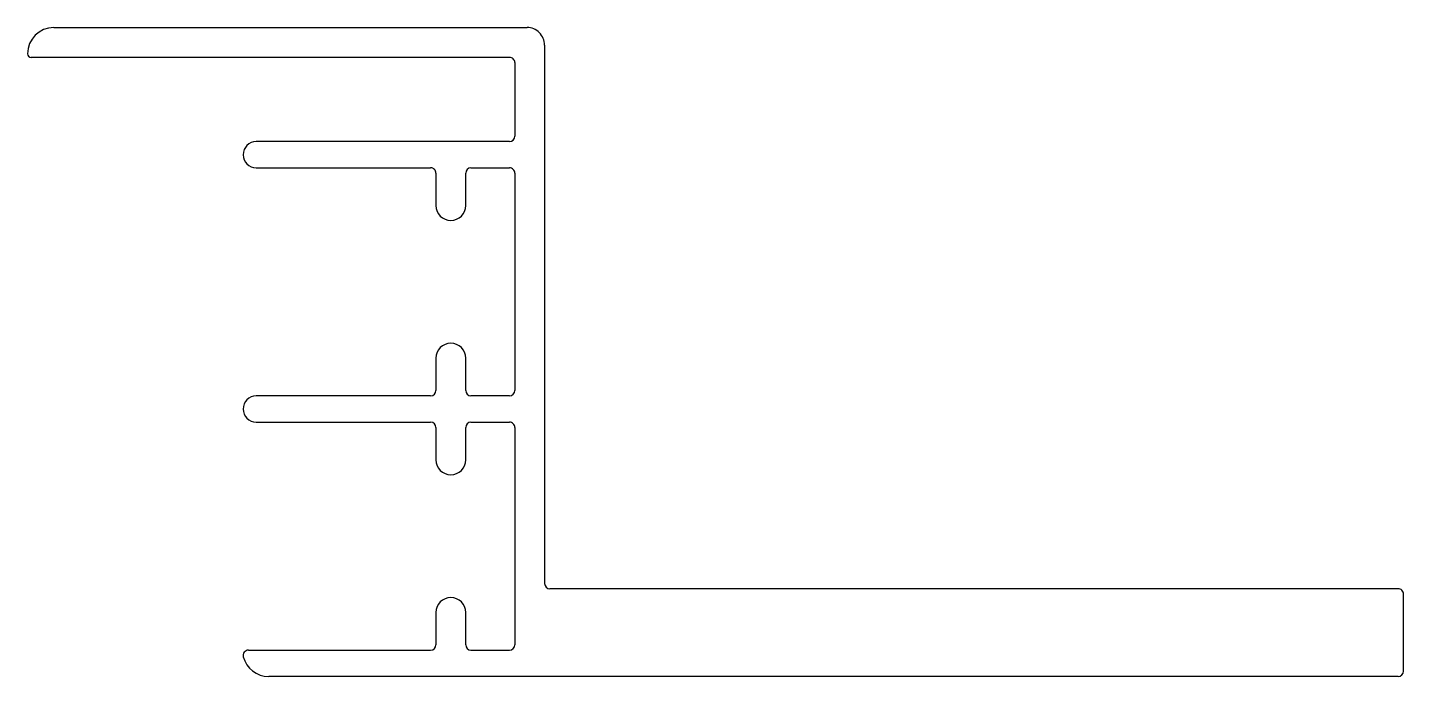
# Model space of a CAD drawing. Extents: x 681.7 to 760.2, y 500 to 537.
import ezdxf

# ---------------------------------------------------------------- set-up
doc = ezdxf.new("R2010")
doc.units = 0
doc.layers.get('0').update_dxf_attribs({"linetype": 'CONTINUOUS'})

msp = doc.modelspace()

# ---------------------------------------------------------------- linework, layer by layer
at = {"color": 7}
for p, q in [((683.155, 537.024), (710.155, 537.024)), ((711.155, 536.024), (711.155, 505.324)), ((709.155, 535.324), (681.855, 535.324)), ((709.455, 535.024), (709.455, 530.824)), ((709.155, 530.524), (694.705, 530.524)), ((694.705, 529.024), (704.655, 529.024)), ((704.955, 528.724), (704.955, 526.874)), ((706.655, 526.874), (706.655, 528.724)), ((706.955, 529.024), (709.155, 529.024)), ((709.455, 528.724), (709.455, 516.324)), ((704.955, 518.175), (704.955, 516.324)), ((706.655, 516.324), (706.655, 518.175)), ((704.655, 516.024), (694.705, 516.024)), ((709.155, 516.024), (706.955, 516.024)), ((694.705, 514.524), (704.655, 514.524)), ((704.955, 514.224), (704.955, 512.374)), ((706.655, 512.374), (706.655, 514.224)), ((706.955, 514.524), (709.155, 514.524)), ((709.455, 514.224), (709.455, 501.824)), ((759.855, 505.024), (711.455, 505.024)), ((760.155, 500.324), (760.155, 504.724)), ((704.955, 503.674), (704.955, 501.824)), ((706.655, 501.824), (706.655, 503.674)), ((694.255, 501.524), (704.655, 501.524)), ((706.955, 501.524), (709.155, 501.524)), ((759.855, 500.024), (695.417, 500.024))]:
    msp.add_line(p, q, dxfattribs=at)
for centre, radius, start, end in [((683.155, 535.524), 1.5, 90.00001, 179.99986), ((710.155, 536.024), 1, 0, 90.00001), ((681.855, 535.524), 0.2, 179.99986, 270.00001), ((709.155, 535.024), 0.3, 0, 90.00001), ((709.155, 530.824), 0.3, 270.00001, 0), ((694.705, 529.774), 0.75, 90.00001, 270), ((704.655, 528.724), 0.3, 0, 90.00001), ((706.955, 528.724), 0.3, 90.00001, 180), ((709.155, 528.724), 0.3, 0, 90.00001), ((705.805, 526.874), 0.85, 180, 0), ((705.805, 518.175), 0.85, 0, 180), ((694.705, 515.274), 0.75, 90.00001, 270), ((704.655, 516.324), 0.3, 270.00001, 0), ((706.955, 516.324), 0.3, 180, 270), ((709.155, 516.324), 0.3, 270.00001, 0), ((704.655, 514.224), 0.3, 0, 89.99999), ((706.955, 514.224), 0.3, 90.00001, 180), ((709.155, 514.224), 0.3, 0, 90.00001), ((705.805, 512.374), 0.85, 180, 0), ((711.455, 505.324), 0.3, 180, 270), ((759.855, 504.724), 0.3, 0, 90.00001), ((705.805, 503.674), 0.85, 0, 180), ((704.655, 501.824), 0.3, 270.00001, 0), ((706.955, 501.824), 0.3, 180, 270), ((709.155, 501.824), 0.3, 270.00001, 0), ((694.255, 501.224), 0.3, 90.00001, 194.47752), ((695.417, 501.524), 1.5, 194.47752, 270), ((759.855, 500.324), 0.3, 270.00001, 0)]:
    msp.add_arc(centre, radius, start, end, dxfattribs=at)

doc.saveas('drawing.dxf')
